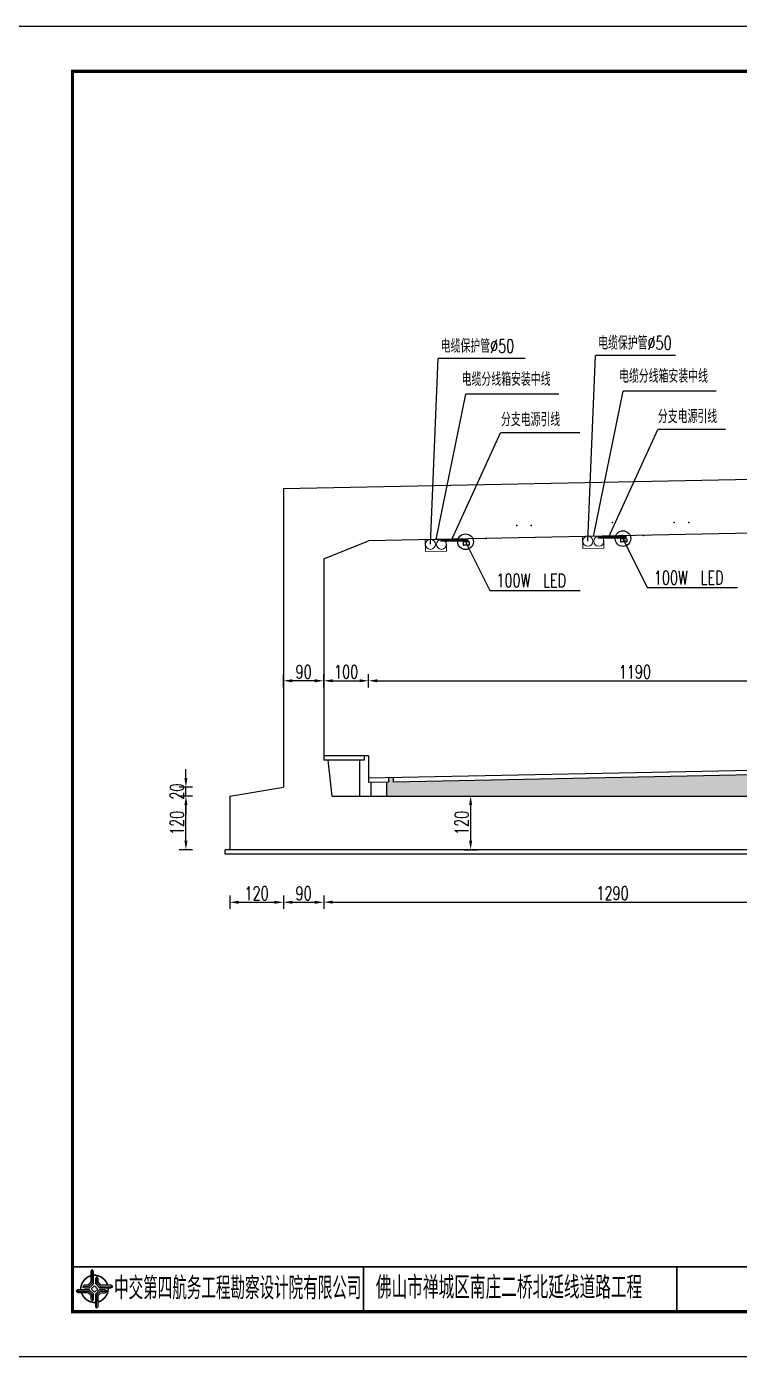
# Model space of a CAD drawing. Header units: millimetres. Extents: x 2 to 5882, y 1831 to 3462.
# Drawn here: x 1282.1 to 1441.3, y 2507.7 to 2804.7 of the extents above; entities that cross this region are included whole.
import ezdxf
from ezdxf.enums import TextEntityAlignment as Align

# ---------------------------------------------------------------- set-up
doc = ezdxf.new("R2010")
doc.units = ezdxf.units.MM
doc.linetypes.add('CONTINUE', pattern=[1000, 1000])
doc.linetypes.add('DASHED', pattern=[19.05, 12.7, -6.35])
for name, color, linetype in [('1', 4, 'Continuous'), ('3', 3, 'Continuous'), ('4', 2, 'Continuous'), ('NONE', 1, 'Continuous'), ('图框', 7, 'Continuous'), ('填充', 8, 'Continuous'), ('尺寸标注', 4, 'Continuous'), ('标注', 4, 'Continuous'), ('次轮廓线', 7, 'Continuous'), ('轮廓线', 1, 'Continuous')]:
    doc.layers.add(name, color=color, linetype=linetype)
doc.layers.add('照明电线', color=6, linetype='HOT_WATER_SUPPLY1', lineweight=15)
doc.styles.add('Fangsong', font='SIMFANG.TTF', dxfattribs={"width": 0.85})
doc.styles.get("Standard").update_dxf_attribs({"font": 'simplex1.shx', "width": 0.7, "bigfont": 'hztxt.shx'})
doc.linetypes.add('HOT_WATER_SUPPLY1', pattern='A,40,-2,["ZM",Fangsong,S=2,R=0,X=-2,Y=-1],-4', length=46)
doc.dimstyles.new('比例1：100', dxfattribs={"dimtxt": 3, "dimasz": 2, "dimexe": 1.5, "dimexo": 1, "dimgap": 0.5, "dimtad": 1, "dimdec": 3, "dimlfac": 10, "dimdsep": 46, "dimtxsty": 'Standard', "dimblk": 'DIM', "dimcen": 2, "dimclrd": 4, "dimclre": 4, "dimclrt": 4, "dimaunit": 1, "dimadec": 4, "dimazin": 2, "dimtfac": 1, "dimtdec": 3, "dimtix": 1, "dimtmove": 2, "dimatfit": 3, "dimldrblk": 'DIM', "dimfxl": 0, "dimarcsym": 0})

# ---------------------------------------------------------------- blocks, each defined once
blk = doc.blocks.new('tb')
at = {"lineweight": -3}
h = blk.add_hatch(color=256, dxfattribs=at)
h.paths.add_polyline_path([(-1.23, -0.13), (-3.78, -0.14), (-4.14, -0.41), (-1.4, -0.44), (-0.56, -1.24), (-0.54, -2.62), (-0.27, -2.2), (-0.26, -1.06)])
h.paths.add_polyline_path([(0.13, -1.08), (0.14, -3.86), (0.41, -4.26), (0.44, -1.24), (1.25, -0.43), (2.66, -0.43), (2.26, -0.16), (1.07, -0.15)])
h.paths.add_polyline_path([(1.08, 0.3), (3.62, 0.3), (4.02, 0.56), (1.25, 0.57), (0.43, 1.39), (0.43, 2.8), (0.16, 2.41), (0.15, 1.24)])
h.paths.add_polyline_path([(-0.28, 1.21), (-0.28, 3.99), (-0.56, 4.39), (-0.57, 1.41), (-1.38, 0.6), (-2.74, 0.56), (-2.33, 0.3), (-1.2, 0.29)])
for p, q in [((-0.56, 4.39), (-0.57, 1.41)), ((-1.38, 0.6), (-2.74, 0.56)), ((-0.57, 1.41), (-1.38, 0.6)), ((0.43, 2.8), (0.43, 1.39)), ((0.43, 1.39), (1.25, 0.57)), ((1.25, 0.57), (4.02, 0.56)), ((-4.14, -0.41), (-1.4, -0.44)), ((-1.4, -0.44), (-0.56, -1.24)), ((-0.56, -1.24), (-0.54, -2.62)), ((0.41, -4.26), (0.44, -1.24)), ((0.44, -1.24), (1.25, -0.43)), ((1.25, -0.43), (2.66, -0.43))]:
    blk.add_line(p, q, dxfattribs=at)
at = {"lineweight": -3, "const_width": 0.35, "flags": 128}
for points in [[(-0.9, 3.02, 0.324167), (-3.16, -0.14)], [(2.88, 0.92, 0.324403), (-0.24, 3.15)], [(0.75, -2.86, 0.325418), (3.02, 0.26)], [(-2.98, -0.76, 0.322976), (0.14, -2.98)]]:
    blk.add_lwpolyline(points, format="xyb", dxfattribs=at)
at = {"lineweight": -3, "flags": 128}
for points in [[(-0.9, 3.99), (-0.9, 1.58), (-1.53, 0.91), (-2.34, 0.91), (-2.74, 0.56), (-2.33, 0.3), (-1.2, 0.29), (-0.28, 1.21), (-0.28, 3.99), (-0.56, 4.39)], [(-0.04, 0.77), (0.68, 0.04), (-0.04, -0.69), (-0.77, 0.05)], [(3.62, 0.92), (1.43, 0.92), (0.77, 1.54), (0.77, 2.38), (0.43, 2.8), (0.16, 2.41), (0.15, 1.24), (1.08, 0.3), (3.62, 0.3), (4.02, 0.56)], [(-3.73, -0.76), (-1.54, -0.76), (-0.89, -1.39), (-0.89, -2.21), (-0.54, -2.62), (-0.27, -2.2), (-0.26, -1.06), (-1.23, -0.13), (-3.78, -0.14), (-4.14, -0.41)], [(0.75, -3.85), (0.75, -1.43), (1.4, -0.78), (2.26, -0.78), (2.66, -0.43), (2.26, -0.16), (1.07, -0.15), (0.13, -1.08), (0.14, -3.86), (0.41, -4.26)]]:
    blk.add_lwpolyline(points, close=True, dxfattribs=at)
blk = doc.blocks.new('DIM')
at = {"layer": '尺寸标注', "ltscale": 0.01}
blk.add_solid([(-1, -0.17), (-1, 0.17), (0, 0)], dxfattribs=at)
blk = doc.blocks.new('*D131')
at = {"layer": 'DEFPOINTS', "color": 0}
for p in [(1339.5, 2634.86), (1327.5, 2620.86), (1339.5, 2609.13)]:
    blk.add_point(p, dxfattribs=at)
at = {"layer": '标注', "color": 4, "lineweight": -2}
for p, q in [((1327.5, 2610.63), (1327.5, 2607.63)), ((1339.5, 2610.63), (1339.5, 2607.63)), ((1329.5, 2609.13), (1337.5, 2609.13))]:
    blk.add_line(p, q, dxfattribs=at)
at = {"layer": '标注', "color": 4, "lineweight": -2, "xscale": 2, "yscale": 2, "zscale": 2, "rotation": 180}
blk.add_blockref('DIM', (1327.5, 2609.13), dxfattribs=at)
at = {"layer": '标注', "color": 4, "lineweight": -2, "xscale": 2, "yscale": 2, "zscale": 2}
blk.add_blockref('DIM', (1339.5, 2609.13), dxfattribs=at)
at = {"layer": '标注', "color": 4, "insert": (1333.5, 2611.13), "char_height": 3, "attachment_point": 5}
blk.add_mtext('120', dxfattribs=at)
blk = doc.blocks.new('*D132')
at = {"layer": 'DEFPOINTS', "color": 0}
for p in [(1348.5, 2640.86), (1339.5, 2634.86), (1348.5, 2609.13)]:
    blk.add_point(p, dxfattribs=at)
at = {"layer": '标注', "color": 4, "lineweight": -2}
for p, q in [((1339.5, 2610.63), (1339.5, 2607.63)), ((1348.5, 2610.63), (1348.5, 2607.63)), ((1341.5, 2609.13), (1346.5, 2609.13))]:
    blk.add_line(p, q, dxfattribs=at)
at = {"layer": '标注', "color": 4, "lineweight": -2, "xscale": 2, "yscale": 2, "zscale": 2, "rotation": 180}
blk.add_blockref('DIM', (1339.5, 2609.13), dxfattribs=at)
at = {"layer": '标注', "color": 4, "lineweight": -2, "xscale": 2, "yscale": 2, "zscale": 2}
blk.add_blockref('DIM', (1348.5, 2609.13), dxfattribs=at)
at = {"layer": '标注', "color": 4, "insert": (1344, 2611.13), "char_height": 3, "attachment_point": 5}
blk.add_mtext('90', dxfattribs=at)
blk = doc.blocks.new('*D133')
at = {"layer": 'DEFPOINTS', "color": 0}
for p in [(1348.5, 2640.86), (1477.5, 2632.89), (1477.5, 2609.16)]:
    blk.add_point(p, dxfattribs=at)
at = {"layer": '标注', "color": 4, "lineweight": -2}
for p, q in [((1348.5, 2610.66), (1348.5, 2607.66)), ((1477.5, 2610.66), (1477.5, 2607.66)), ((1350.5, 2609.16), (1475.5, 2609.16))]:
    blk.add_line(p, q, dxfattribs=at)
at = {"layer": '标注', "color": 4, "lineweight": -2, "xscale": 2, "yscale": 2, "zscale": 2, "rotation": 180}
blk.add_blockref('DIM', (1348.5, 2609.16), dxfattribs=at)
at = {"layer": '标注', "color": 4, "lineweight": -2, "xscale": 2, "yscale": 2, "zscale": 2}
blk.add_blockref('DIM', (1477.5, 2609.16), dxfattribs=at)
at = {"layer": '标注', "color": 4, "insert": (1413, 2611.16), "char_height": 3, "attachment_point": 5}
blk.add_mtext('1290', dxfattribs=at)
blk = doc.blocks.new('*D137')
at = {"layer": 'DEFPOINTS', "color": 0}
for p in [(1317.72, 2632.86), (1327.5, 2632.86), (1327.5, 2620.86)]:
    blk.add_point(p, dxfattribs=at)
at = {"layer": '标注', "color": 4, "lineweight": -2}
for p, q in [((1319.22, 2632.86), (1316.22, 2632.86)), ((1317.72, 2622.86), (1317.72, 2630.86)), ((1319.22, 2620.86), (1316.22, 2620.86))]:
    blk.add_line(p, q, dxfattribs=at)
at = {"layer": '标注', "color": 4, "lineweight": -2, "xscale": 2, "yscale": 2, "zscale": 2}
for p, rotation in [((1317.72, 2632.86), 90), ((1317.72, 2620.86), 270)]:
    blk.add_blockref('DIM', p, dxfattribs=dict(at, rotation=rotation))
at = {"layer": '标注', "color": 4, "insert": (1315.72, 2626.86), "char_height": 3, "attachment_point": 5, "rotation": 90}
blk.add_mtext('120', dxfattribs=at)
blk = doc.blocks.new('*D138')
at = {"layer": 'DEFPOINTS', "color": 0}
for p in [(1317.72, 2634.86), (1339.5, 2634.86), (1327.5, 2632.86)]:
    blk.add_point(p, dxfattribs=at)
at = {"layer": '标注', "color": 4, "lineweight": -2}
for p, q in [((1317.72, 2636.86), (1317.72, 2638.86)), ((1319.22, 2634.86), (1316.22, 2634.86)), ((1317.72, 2632.86), (1317.72, 2634.86)), ((1319.22, 2632.86), (1316.22, 2632.86)), ((1317.72, 2630.86), (1317.72, 2628.86))]:
    blk.add_line(p, q, dxfattribs=at)
at = {"layer": '标注', "color": 4, "lineweight": -2, "xscale": 2, "yscale": 2, "zscale": 2}
for p, rotation in [((1317.72, 2634.86), 270), ((1317.72, 2632.86), 90)]:
    blk.add_blockref('DIM', p, dxfattribs=dict(at, rotation=rotation))
at = {"layer": '标注', "color": 4, "insert": (1315.72, 2633.86), "char_height": 3, "attachment_point": 5, "rotation": 90}
blk.add_mtext('20', dxfattribs=at)
blk = doc.blocks.new('*D139')
at = {"layer": 'DEFPOINTS', "color": 0}
for p in [(1350.39, 2632.86), (1326.5, 2620.86), (1381.31, 2620.86)]:
    blk.add_point(p, dxfattribs=at)
at = {"layer": '标注', "color": 4, "lineweight": -2}
for p, q in [((1379.81, 2632.86), (1382.81, 2632.86)), ((1381.31, 2630.86), (1381.31, 2622.86)), ((1379.81, 2620.86), (1382.81, 2620.86))]:
    blk.add_line(p, q, dxfattribs=at)
at = {"layer": '标注', "color": 4, "lineweight": -2, "xscale": 2, "yscale": 2, "zscale": 2}
for p, rotation in [((1381.31, 2632.86), 90), ((1381.31, 2620.86), 270)]:
    blk.add_blockref('DIM', p, dxfattribs=dict(at, rotation=rotation))
at = {"layer": '标注', "color": 4, "insert": (1379.31, 2626.86), "char_height": 3, "attachment_point": 5, "rotation": 90}
blk.add_mtext('120', dxfattribs=at)
blk = doc.blocks.new('*D140')
at = {"layer": 'DEFPOINTS', "color": 0}
for p in [(1358.5, 2658.6), (1348.5, 2640.86), (1358.5, 2641.86)]:
    blk.add_point(p, dxfattribs=at)
at = {"layer": '标注', "color": 4, "lineweight": -2}
for p, q in [((1348.5, 2657.1), (1348.5, 2660.1)), ((1350.5, 2658.6), (1356.5, 2658.6)), ((1358.5, 2657.1), (1358.5, 2660.1))]:
    blk.add_line(p, q, dxfattribs=at)
at = {"layer": '标注', "color": 4, "lineweight": -2, "xscale": 2, "yscale": 2, "zscale": 2, "rotation": 180}
blk.add_blockref('DIM', (1348.5, 2658.6), dxfattribs=at)
at = {"layer": '标注', "color": 4, "lineweight": -2, "xscale": 2, "yscale": 2, "zscale": 2}
blk.add_blockref('DIM', (1358.5, 2658.6), dxfattribs=at)
at = {"layer": '标注', "color": 4, "insert": (1353.5, 2660.6), "char_height": 3, "attachment_point": 5}
blk.add_mtext('100', dxfattribs=at)
blk = doc.blocks.new('*D141')
at = {"layer": 'DEFPOINTS', "color": 0}
for p in [(1477.5, 2658.6), (1358.5, 2641.86), (1477.5, 2639.21)]:
    blk.add_point(p, dxfattribs=at)
at = {"layer": '标注', "color": 4, "lineweight": -2}
for p, q in [((1358.5, 2657.1), (1358.5, 2660.1)), ((1360.5, 2658.6), (1475.5, 2658.6)), ((1477.5, 2657.1), (1477.5, 2660.1))]:
    blk.add_line(p, q, dxfattribs=at)
at = {"layer": '标注', "color": 4, "lineweight": -2, "xscale": 2, "yscale": 2, "zscale": 2, "rotation": 180}
blk.add_blockref('DIM', (1358.5, 2658.6), dxfattribs=at)
at = {"layer": '标注', "color": 4, "lineweight": -2, "xscale": 2, "yscale": 2, "zscale": 2}
blk.add_blockref('DIM', (1477.5, 2658.6), dxfattribs=at)
at = {"layer": '标注', "color": 4, "insert": (1418, 2660.6), "char_height": 3, "attachment_point": 5}
blk.add_mtext('1190', dxfattribs=at)
blk = doc.blocks.new('*D144')
at = {"layer": 'DEFPOINTS', "color": 0}
for p in [(1339.5, 2658.6), (1348.5, 2641.86), (1339.5, 2634.86)]:
    blk.add_point(p, dxfattribs=at)
at = {"layer": '标注', "color": 4, "lineweight": -2}
for p, q in [((1339.5, 2657.1), (1339.5, 2660.1)), ((1346.5, 2658.6), (1341.5, 2658.6)), ((1348.5, 2657.1), (1348.5, 2660.1))]:
    blk.add_line(p, q, dxfattribs=at)
at = {"layer": '标注', "color": 4, "lineweight": -2, "xscale": 2, "yscale": 2, "zscale": 2, "rotation": 180}
blk.add_blockref('DIM', (1339.5, 2658.6), dxfattribs=at)
at = {"layer": '标注', "color": 4, "lineweight": -2, "xscale": 2, "yscale": 2, "zscale": 2}
blk.add_blockref('DIM', (1348.5, 2658.6), dxfattribs=at)
at = {"layer": '标注', "color": 4, "insert": (1344, 2660.6), "char_height": 3, "attachment_point": 5}
blk.add_mtext('90', dxfattribs=at)
blk = doc.blocks.new('123')
blk.add_lwpolyline([(422.36, 2507.71), (422.36, 2804.71), (2.36, 2804.71), (2.36, 2507.71)], close=True)

msp = doc.modelspace()

# ---------------------------------------------------------------- hatches: boundary and pattern name
at = {"layer": '填充'}
h = msp.add_hatch(dxfattribs=at)
h.set_pattern_fill('AR-CONC', color=256, scale=0.5, style=0)
h.set_pattern_definition([(50, (1337.7084, 2852.7136), (3.5863, -0.31376), [0.375, -4.125]), (355, (1337.7084, 2852.7136), (-0.693757, 3.76096), [0.3, -3.3]), (100.4514, (1338.0073, 2852.6874), (2.892547, 3.447198), [0.3187, -3.50571]), (46.1842, (1337.7084, 2853.7136), (5.336205, -0.827595), [0.5625, -6.1875]), (96.6356, (1338.153, 2853.6446), (4.67331, 4.87059), [0.47805, -5.25856]), (351.1842, (1337.7084, 2853.7136), (4.67331, 4.87059), [0.45, -4.95]), (21, (1338.2084, 2853.4636), (2.984535, -2.013094), [0.375, -4.125]), (326, (1338.2084, 2853.4636), (1.216577, 3.62575), [0.3, -3.3]), (71.4514, (1338.457, 2853.2958), (4.201113, 1.612652), [0.3187, -3.50571]), (37.5, (1337.7084, 2852.7136), (0.060799, 1.664469), [0, -3.26, 0, -3.35, 0, -3.3125]), (7.5, (1337.7084, 2852.7136), (1.315348, 1.972059), [0, -1.91, 0, -3.185, 0, -1.2625]), (327.5, (1336.5934, 2852.7136), (2.669112, -0.1127744), [0, -1.25, 0, -3.9, 0, -5.175]), (317.5, (1336.0934, 2852.7136), (2.91593, 0.500525), [0, -1.625, 0, -2.59, 0, -3.675])])
h.paths.add_polyline_path([(1477.49524, 2638.24483), (1363.99524, 2635.97483), (1363.99524, 2636.97483), (1362.99524, 2636.95483), (1362.99524, 2635.94483), (1362.49524, 2635.93483), (1362.49524, 2632.86483), (1477.49524, 2632.86483)])
h.paths.add_polyline_path([(1482.49524, 2637.86483), (1482.49524, 2638.34483), (1477.49524, 2638.24483), (1477.49524, 2632.86483)])

# ---------------------------------------------------------------- linework, layer by layer
at = {"color": 4, "ltscale": 0.3}
msp.add_line((1415.43575, 2690.3356), (1415.4439, 2690.99391), dxfattribs=at)
at = {"color": 3, "linetype": 'Continuous'}
for p, q in [((1380.90345, 2688.90133), (1379.75685, 2688.89997)), ((1379.86507, 2689.7191), (1380.79327, 2689.7202)), ((1416.06273, 2689.59946), (1414.91613, 2689.5981)), ((1415.02436, 2690.41723), (1415.95256, 2690.41833))]:
    msp.add_line(p, q, dxfattribs=at)
for p, q in [((1326.49524, 2619.86483), (1326.49524, 2620.86483)), ((1645.49524, 2619.86483), (1326.49524, 2619.86483))]:
    msp.add_line(p, q)
for points, const_width in [([(1672.36361, 2794.70635), (1292.36361, 2794.70635), (1292.36361, 2517.70635), (1672.36361, 2517.70635), (1672.36361, 2794.70635)], 0.7), ([(1292.36361, 2527.70635), (1672.36361, 2527.70635)], 0.4)]:
    msp.add_lwpolyline(points, dxfattribs=dict(const_width=const_width))
for centre in [(1380.16749, 2689.6671), (1415.32677, 2690.36523)]:
    msp.add_circle(centre, 1.74848)
at = {"color": 7, "linetype": 'ByBlock'}
msp.add_circle((1415.68617, 2690.73486), 0.04554, dxfattribs=at)
for centre, radius, start, end in [((1415.59324, 2690.55404), 0.03118, 47.3743316, 220.2898065), ((1415.77623, 2690.5678), 0.03335, 321.3635908, 114.5272313)]:
    msp.add_arc(centre, radius, start, end, dxfattribs=at)
at = {"color": 4}
for p in [(1413.01461, 2693.95326), (1426.77489, 2693.97327), (1430.02119, 2693.97327), (1391.61561, 2693.27515), (1394.8619, 2693.27515), (1419.93819, 2691.07806), (1384.77891, 2690.37993)]:
    msp.add_point(p, dxfattribs=at)
at = {"layer": '1', "color": 1, "linetype": 'CONTINUE'}
for p, q in [((1415.63026, 2689.91473), (1415.63026, 2689.80223)), ((1415.74276, 2689.91473), (1415.74276, 2689.80223))]:
    msp.add_line(p, q, dxfattribs=at)
for centre, start, end in [((1415.68651, 2689.91473), 0, 180), ((1415.68651, 2689.80223), 180, 0)]:
    msp.add_arc(centre, 0.05625, start, end, dxfattribs=at)
at = {"layer": '3', "linetype": 'DASHED'}
for p, q in [((1415.02406, 2690.66293), (1415.26941, 2690.96352)), ((1415.56971, 2690.96388), (1415.95236, 2690.58213)), ((1379.64693, 2689.50044), (1379.64765, 2688.89984)), ((1379.64765, 2688.89984), (1379.7023, 2688.85896)), ((1379.7023, 2688.85896), (1379.75685, 2688.89997)), ((1379.86478, 2689.9648), (1380.11013, 2690.26539)), ((1379.86478, 2689.9648), (1379.86507, 2689.7191)), ((1380.41043, 2690.26575), (1380.79308, 2689.884)), ((1380.79308, 2689.884), (1380.79327, 2689.7202)), ((1381.01193, 2689.50206), (1381.01265, 2688.90146)), ((1414.80622, 2690.19857), (1414.80693, 2689.59797)), ((1414.80693, 2689.59797), (1414.86158, 2689.55708)), ((1414.86158, 2689.55708), (1414.91613, 2689.5981)), ((1415.02406, 2690.66293), (1415.02436, 2690.41723)), ((1415.95236, 2690.58213), (1415.95256, 2690.41833)), ((1416.17121, 2690.20019), (1416.17193, 2689.59959))]:
    msp.add_line(p, q, dxfattribs=at)
at = {"layer": '3', "color": 3, "linetype": 'CONTINUE'}
for p, q in [((1415.23858, 2691.00633), (1415.25452, 2691.18122)), ((1415.23858, 2691.00633), (1416.16502, 2690.95031)), ((1415.37719, 2690.33536), (1415.38393, 2690.99754)), ((1415.43651, 2690.33638), (1415.33651, 2690.33638)), ((1415.99584, 2690.33794), (1415.37719, 2690.33536))]:
    msp.add_line(p, q, dxfattribs=at)
at = {"layer": '3', "color": 3, "linetype": 'DASHED'}
for p, q in [((1380.90345, 2688.90133), (1380.95809, 2688.86045)), ((1416.06273, 2689.59946), (1416.11738, 2689.55857))]:
    msp.add_line(p, q, dxfattribs=at)
at = {"layer": '3', "linetype": 'DASHED'}
for centre, start, end in [((1379.86533, 2689.5007), 90.0679626, 180.0679626), ((1380.79353, 2689.5018), 0.0679626, 90.0679626), ((1415.02462, 2690.19883), 90.0679626, 180.0679626), ((1415.95281, 2690.19993), 0.0679626, 90.0679626)]:
    msp.add_arc(centre, 0.2184, start, end, dxfattribs=at)
at = {"layer": '3', "color": 7, "linetype": 'ByBlock'}
for centre, radius, start, end in [((1415.68101, 2690.63945), 0.1525, 221.0347853, 322.8456284), ((1415.67672, 2690.66001), 0.10567, 230.5625347, 324.1616587)]:
    msp.add_arc(centre, radius, start, end, dxfattribs=at)
at = {"layer": '4', "color": 4, "linetype": 'CONTINUE'}
for p, q in [((1372.35561, 2689.0859), (1374.05339, 2730.56364)), ((1393.47429, 2730.56364), (1374.05339, 2730.56364)), ((1407.51489, 2689.78403), (1409.21267, 2731.26177)), ((1427.05092, 2731.26177), (1409.21267, 2731.26177)), ((1373.60288, 2690.15559), (1380.23619, 2722.58333)), ((1401.0278, 2722.58333), (1380.23619, 2722.58333)), ((1408.76216, 2690.85372), (1415.39547, 2723.28146)), ((1436.15956, 2723.28146), (1415.39547, 2723.28146)), ((1412.16464, 2690.72394), (1423.13435, 2714.70346)), ((1438.2701, 2714.70346), (1423.13435, 2714.70346)), ((1377.00536, 2690.02581), (1387.97507, 2714.00533)), ((1405.6932, 2714.00533), (1387.97507, 2714.00533)), ((1380.16749, 2689.6671), (1385.61503, 2678.76248)), ((1415.32677, 2690.36523), (1420.77431, 2679.46061)), ((1420.77431, 2679.46061), (1440.90924, 2679.46061)), ((1385.61503, 2678.76248), (1405.74996, 2678.76248))]:
    msp.add_line(p, q, dxfattribs=at)
at = {"layer": '4', "linetype": 'DASHED'}
for p, q in [((1409.73882, 2690.84294), (1415.84898, 2690.84294)), ((1374.57954, 2690.14482), (1380.68969, 2690.14482)), ((1374.59092, 2689.85715), (1380.87802, 2689.85715)), ((1409.7502, 2690.55528), (1416.03731, 2690.55528))]:
    msp.add_line(p, q, dxfattribs=at)
at = {"layer": 'DEFPOINTS', "color": 9}
msp.add_line((1339.49524, 2700.51483), (1339.49524, 2694.51483), dxfattribs=at)
at = {"layer": 'DEFPOINTS', "color": 0, "linetype": 'ByBlock'}
for p in [(1388.75855, 2688.85533), (1388.75855, 2688.85533), (1388.75855, 2688.85533), (1423.91784, 2689.55345), (1423.91784, 2689.55345), (1423.91784, 2689.55345)]:
    msp.add_point(p, dxfattribs=at)
at = {"layer": 'NONE', "color": 3}
for p, q in [((1380.95809, 2688.86045), (1381.01265, 2688.90146)), ((1416.11738, 2689.55857), (1416.17193, 2689.59959))]:
    msp.add_line(p, q, dxfattribs=at)
at = {"layer": 'NONE', "color": 4, "const_width": 0.126}
for points in [[(1415.37493, 2690.98946, 1), (1415.4677, 2690.9042, 1)], [(1380.21564, 2690.29133, 1), (1380.30842, 2690.20608, 1)]]:
    msp.add_lwpolyline(points, format="xyb", close=True, dxfattribs=at)
at = {"layer": '图框', "const_width": 0.4}
for points in [[(1357.36361, 2527.70635), (1357.36361, 2517.70635)], [(1427.36361, 2517.70635), (1427.36361, 2527.70635)]]:
    msp.add_lwpolyline(points, dxfattribs=at)
at = {"layer": '次轮廓线'}
for p, q in [((1358.49524, 2641.86483), (1348.49524, 2641.86483)), ((1357.49524, 2640.86483), (1348.49524, 2640.86483)), ((1356.49524, 2640.86483), (1356.49524, 2632.86483)), ((1357.49524, 2641.86483), (1357.49524, 2640.86483)), ((1358.49524, 2641.86483), (1358.49524, 2635.85483)), ((1478.49524, 2639.26483), (1358.49524, 2636.86483)), ((1482.49524, 2638.34483), (1363.99524, 2635.97483)), ((1362.99524, 2635.94483), (1358.49524, 2635.85483)), ((1358.99524, 2635.86483), (1358.99524, 2632.86483)), ((1362.49524, 2635.93483), (1362.49524, 2632.86483)), ((1362.99524, 2636.95483), (1362.99524, 2635.94483)), ((1363.99524, 2636.97483), (1363.99524, 2635.97483))]:
    msp.add_line(p, q, dxfattribs=at)
at = {"layer": '照明电线'}
for points in [[(1406.31223, 2690.80619), (1411.01455, 2690.88092), (1411.0569, 2688.21627), (1406.35459, 2688.14154), (1406.31223, 2690.80619)], [(1371.15295, 2690.10806), (1375.85527, 2690.18279), (1375.89762, 2687.51815), (1371.1953, 2687.44341), (1371.15295, 2690.10806)]]:
    msp.add_lwpolyline(points, dxfattribs=at)
for centre in [(1407.4867, 2689.76378), (1409.93935, 2689.76378), (1372.32742, 2689.06565), (1374.78007, 2689.06565)]:
    msp.add_circle(centre, 1.11584, dxfattribs=at)
at = {"layer": '轮廓线'}
for p, q in [((1485.99524, 2704.41483), (1339.49524, 2701.48483)), ((1339.49524, 2701.48483), (1339.49524, 2634.86483)), ((1472.49524, 2692.14483), (1358.49524, 2689.86483)), ((1348.49524, 2685.86483), (1358.49524, 2689.86483)), ((1348.49524, 2685.86483), (1348.49524, 2640.86483)), ((1350.39412, 2632.86483), (1349.49524, 2640.86483)), ((1327.49524, 2632.86483), (1339.49524, 2634.86483)), ((1327.49524, 2632.86483), (1327.49524, 2620.86483)), ((1350.39412, 2632.86483), (1477.49524, 2632.86483)), ((1645.49524, 2620.86483), (1326.49524, 2620.86483))]:
    msp.add_line(p, q, dxfattribs=at)

# ---------------------------------------------------------------- block references
at = {"lineweight": -3}
msp.add_blockref('tb', (1297.35934, 2522.71169), dxfattribs=at)
at = {"layer": '标注'}
msp.add_blockref('123', (1260, 0), dxfattribs=at)

# ---------------------------------------------------------------- texts
at = {"width": 0.7}
for s, p in [('电缆保护管%%C50', (1409.78482, 2732.55589)), ('电缆保护管%%C50', (1374.62553, 2731.85777)), ('电缆分线箱安装中线', (1379.30925, 2724.45091)), ('电缆分线箱安装中线', (1414.46853, 2725.14903)), ('分支电源引线', (1388.09049, 2715.43394)), ('分支电源引线', (1423.13869, 2716.13206)), ('100W  LED', (1387.06778, 2679.50865)), ('100W  LED', (1422.22706, 2680.11981))]:
    msp.add_text(s, height=3, dxfattribs=at).set_placement(p)
at = {"layer": '图框'}
for s, width, p in [('中交第四航务工程勘察设计院有限公司', 0.65, (1329.29445, 2522.9548)), ('佛山市禅城区南庄二桥北延线道路工程', 0.7, (1389.89249, 2523.09299))]:
    msp.add_text(s, height=5, dxfattribs=dict(at, width=width)).set_placement(p, align=Align.MIDDLE_CENTER)

# ---------------------------------------------------------------- dimensions: what is measured, and where the dimension line sits
at = {"layer": '标注'}
for base, p1, p2, picture, middle in [((1339.49524, 2658.60322), (1348.49524, 2641.86483), (1339.49524, 2634.86483), '*D144', (1343.99524, 2660.60322)), ((1358.49524, 2658.60322), (1348.49524, 2640.86483), (1358.49524, 2641.86483), '*D140', (1353.49524, 2660.60322)), ((1477.49524, 2658.60322), (1358.49524, 2641.86483), (1477.49524, 2639.21483), '*D141', (1417.99524, 2660.60322)), ((1348.49524, 2609.13058), (1339.49524, 2634.86483), (1348.49524, 2640.86483), '*D132', (1343.99524, 2611.13058)), ((1477.49524, 2609.16058), (1348.49524, 2640.86483), (1477.49524, 2632.89483), '*D133', (1412.99524, 2611.16058)), ((1339.49524, 2609.13058), (1327.49524, 2620.86483), (1339.49524, 2634.86483), '*D131', (1333.49524, 2611.13058))]:
    dim = msp.add_linear_dim(base=base, p1=p1, p2=p2, dimstyle='比例1：100', dxfattribs=at)
    dim.commit()
    dim.dimension.update_dxf_attribs({"geometry": picture, "text_midpoint": middle})
for base, p1, p2, picture, middle in [((1317.72344, 2634.86483), (1327.49524, 2632.86483), (1339.49524, 2634.86483), '*D138', (1315.72344, 2633.86483)), ((1317.72344, 2632.86483), (1327.49524, 2620.86483), (1327.49524, 2632.86483), '*D137', (1315.72344, 2626.86483)), ((1381.30966, 2620.86483), (1350.39412, 2632.86483), (1326.49524, 2620.86483), '*D139', (1379.30966, 2626.86483))]:
    dim = msp.add_linear_dim(base=base, p1=p1, p2=p2, angle=90, dimstyle='比例1：100', dxfattribs=at)
    dim.commit()
    dim.dimension.update_dxf_attribs({"geometry": picture, "text_midpoint": middle})

doc.saveas('drawing.dxf')
